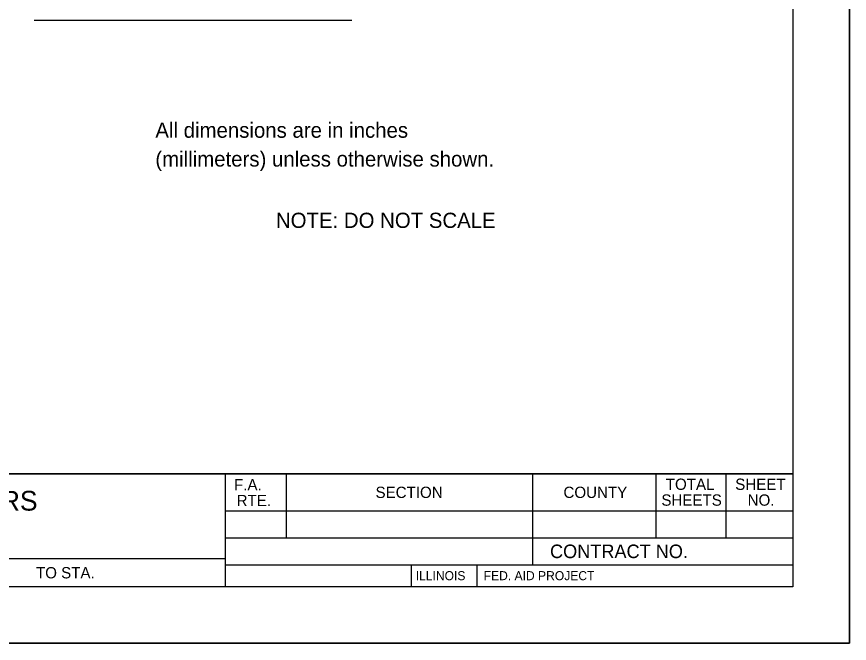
# Model space of a CAD drawing. Extents: x 74609 to 75969, y 51431 to 52244.
# Drawn here: x 75821.7 to 75969.1, y 51803.6 to 51914.6 of the extents above; entities that cross this region are included whole.
import ezdxf

# ---------------------------------------------------------------- set-up
doc = ezdxf.new("R2010")
doc.units = 0
for name, color, linetype in [('Level 48', 7, 'Continuous'), ('Sheets_50 Reference Boundary', 7, 'Continuous'), ('Sheets_General Details', 7, 'Continuous'), ('Sheets_Printer Plotting Border', 7, 'Continuous')]:
    doc.layers.add(name, color=color, linetype=linetype)

msp = doc.modelspace()

# ---------------------------------------------------------------- linework, layer by layer
at = {"layer": 'Level 48'}
msp.add_lwpolyline([(75289.15, 52243.64), (75969.15, 52243.64), (75969.15, 51803.64), (75289.15, 51803.64)], close=True, dxfattribs=at)
at = {"layer": 'Sheets_50 Reference Boundary'}
msp.add_lwpolyline([(75329.15, 52233.63), (75959.15, 52233.63), (75959.15, 51833.64), (75329.15, 51833.64)], close=True, dxfattribs=at)
at = {"layer": 'Sheets_General Details'}
for p, q in [((75969.15, 51803.64), (75969.15, 52243.64)), ((75824.8, 51914), (75881.02, 51914)), ((75329.15, 51833.64), (75959.15, 51833.64)), ((75858.63, 51833.64), (75858.63, 51813.64)), ((75869.43, 51833.64), (75869.43, 51822.33)), ((75913.03, 51833.64), (75913.03, 51817.53)), ((75934.88, 51833.64), (75934.88, 51822.33)), ((75947.29, 51833.64), (75947.29, 51822.33)), ((75858.63, 51827.13), (75959.15, 51827.13)), ((75858.63, 51822.33), (75959.15, 51822.33)), ((75704.63, 51818.64), (75858.63, 51818.64)), ((75858.63, 51817.53), (75959.15, 51817.53)), ((75891.58, 51817.53), (75891.58, 51813.64)), ((75903.18, 51817.53), (75903.18, 51813.64)), ((75969.15, 51803.64), (75289.15, 51803.64))]:
    msp.add_line(p, q, dxfattribs=at)
msp.add_lwpolyline([(75329.15, 52233.64), (75959.15, 52233.64), (75959.15, 51813.64), (75329.15, 51813.64)], close=True, dxfattribs=at)
at = {"layer": 'Sheets_Printer Plotting Border'}
msp.add_lwpolyline([(75289.15, 51803.64), (75969.15, 51803.64), (75969.15, 52243.64), (75289.15, 52243.64)], close=True, dxfattribs=at)

# ---------------------------------------------------------------- texts
at = {"layer": 'Sheets_General Details'}
for s, height, p in [('All dimensions are in inches ', 2.7, (75846.25, 51893.17)), ('(millimeters) unless otherwise shown.', 2.7, (75846.25, 51888.07)), ('NOTE: DO NOT SCALE', 2.7, (75867.6, 51877.2)), ('F.A.  ', 2, (75860.18, 51830.73)), ('TOTAL', 2, (75936.64, 51830.81)), ('SHEET', 2, (75948.94, 51830.81)), ('DETAIL FOR TRAFFIC COUNTERS', 3.5, (75749.2, 51827.14)), ('SECTION', 2, (75885.24, 51829.38)), ('COUNTY', 2, (75918.52, 51829.38)), ('RTE.', 2, (75860.64, 51827.93)), ('SHEETS', 2, (75935.86, 51828.01)), ('NO.', 2, (75951.14, 51828.01)), ('CONTRACT NO.      ', 2.4, (75916.14, 51818.73)), ('TO STA.', 2, (75825.11, 51815.14)), ('ILLINOIS', 1.6, (75892.36, 51814.82)), ('FED. AID PROJECT', 1.6, (75904.39, 51814.82))]:
    msp.add_text(s, height=height, dxfattribs=at).set_placement(p)

doc.saveas('drawing.dxf')
